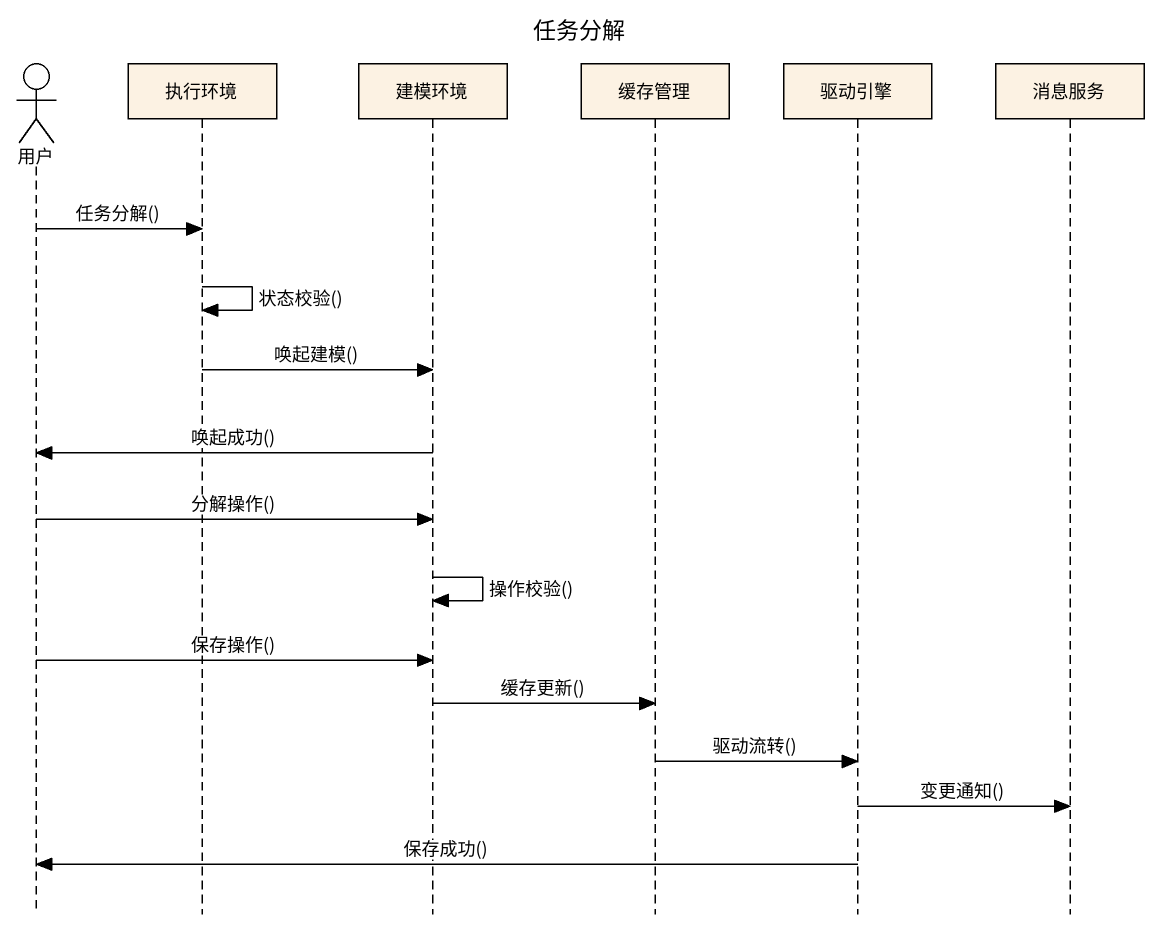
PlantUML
@startuml
title 任务分解
hide footbox
actor 用户
participant 执行环境
participant 建模环境
participant 缓存管理
participant 驱动引擎
participant 消息服务

用户 -> 执行环境 : 任务分解()
执行环境 -> 执行环境 : 状态校验()
执行环境 -> 建模环境 : 唤起建模()
建模环境 -> 用户 : 唤起成功()
用户 -> 建模环境 : 分解操作()
建模环境 -> 建模环境 : 操作校验()
用户 -> 建模环境 : 保存操作()
建模环境 -> 缓存管理 : 缓存更新()
缓存管理 -> 驱动引擎 : 驱动流转()
驱动引擎 -> 消息服务 : 变更通知()
驱动引擎 -> 用户 : 保存成功()
@enduml
